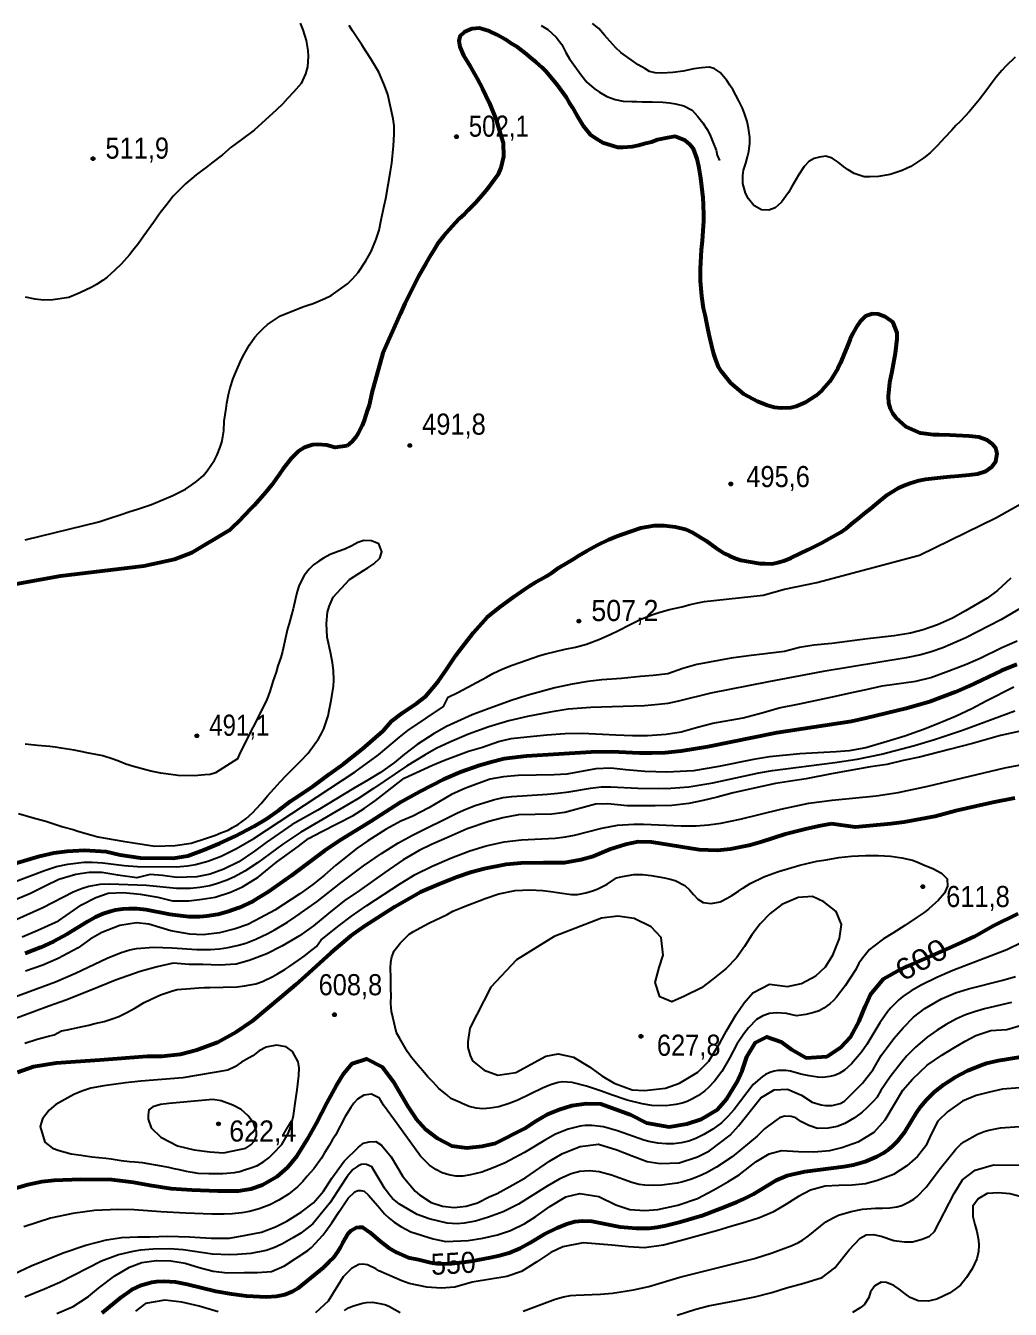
# Model space of a CAD drawing. Header units: metres. Extents: x 547833 to 556102, y 1844799 to 1850994.
# Drawn here: x 549873 to 550665, y 1848477 to 1849510 of the extents above; entities that cross this region are included whole.
import ezdxf
from ezdxf.enums import TextEntityAlignment as Align

# ---------------------------------------------------------------- set-up
doc = ezdxf.new("R2010")
doc.units = ezdxf.units.M
doc.header["$LTSCALE"] = 6.8
for name, color, linetype, lineweight in [('1', 7, 'Continuous', 25), ('2', 7, 'Continuous', 53), ('3', 7, 'Continuous', 25), ('5', 7, 'Continuous', 13)]:
    doc.layers.add(name, color=color, linetype=linetype, lineweight=lineweight)
doc.layers.add('4', color=7, linetype='Continuous')

msp = doc.modelspace()

# ---------------------------------------------------------------- hatches: boundary and pattern name
at = {"layer": '5'}
for points in [[(550221.02, 1849421.12, 1), (550218.02, 1849421.12, 1)], [(549928.53, 1849403.44, 1), (549925.53, 1849403.44, 1)], [(550183.46, 1849172.68, 1), (550180.46, 1849172.68, 1)], [(550441.86, 1849141.66, 1), (550438.86, 1849141.66, 1)], [(550319.66, 1849031.33, 1), (550316.66, 1849031.33, 1)], [(550012.11, 1848939.04, 1), (550009.11, 1848939.04, 1)], [(550596.44, 1848817.59, 1), (550593.44, 1848817.59, 1)], [(550122.83, 1848714.57, 1), (550119.83, 1848714.57, 1)], [(550369.59, 1848697.15, 1), (550366.59, 1848697.15, 1)], [(550029.56, 1848626.69, 1), (550026.56, 1848626.69, 1)]]:
    msp.add_hatch(color=256, dxfattribs=at).paths.add_polyline_path(points)

# ---------------------------------------------------------------- linework, layer by layer
at = {"layer": '1'}
for points in [[(550093.65, 1849512.53), (550095.86, 1849507.25), (550098.48, 1849498.6), (550100.02, 1849490.53), (550100.32, 1849485.72), (550099.63, 1849477.38), (550098.03, 1849471.78), (550094.71, 1849463.97), (550088.44, 1849456.95), (550083.66, 1849451.81), (550079.52, 1849447.18), (550074.79, 1849442.76), (550056.85, 1849426.35), (550046.25, 1849418.65), (550038.13, 1849412.83), (550031.2, 1849406.57), (550022.35, 1849399.8), (550018.32, 1849396.61), (550014.26, 1849393.7), (550009.95, 1849390.47), (550001.44, 1849383.17), (549996.62, 1849378.31), (549991.68, 1849373.3), (549986.5, 1849366.69), (549981.2, 1849359.93), (549975.6, 1849352.13), (549967.94, 1849341.37), (549963.69, 1849335.31), (549959.13, 1849329.48), (549956.42, 1849326.02), (549950.03, 1849318.84), (549944.68, 1849313.64), (549941.46, 1849310.82), (549938.53, 1849308.05), (549935.12, 1849305.64), (549929.97, 1849302.31), (549926.12, 1849299.99), (549916.43, 1849295.4), (549907.48, 1849291.75), (549894.6, 1849289.9), (549887.08, 1849289.7), (549880.58, 1849290.48), (549872.57, 1849291.92)], [(550661.64, 1849477.86), (550658.65, 1849474.36), (550653.9, 1849468.95), (550649.99, 1849463.63), (550646.57, 1849458.95), (550640.29, 1849450.92), (550632.21, 1849441.26), (550628.93, 1849437.73), (550624.8, 1849433.1), (550621.46, 1849430.13), (550618.34, 1849426.47), (550612.41, 1849420.2), (550606.88, 1849414.12), (550603.7, 1849411.03), (550600.76, 1849408.25), (550595.72, 1849404.08), (550585.18, 1849397.1), (550578.31, 1849393.85), (550568.57, 1849390.82), (550559.25, 1849388.97), (550552.45, 1849388.72), (550547.74, 1849388.86), (550539.59, 1849391.43), (550534.82, 1849394.41), (550531.2, 1849397.24), (550526.79, 1849400.69), (550521.99, 1849403.95), (550516.98, 1849405.34), (550511.8, 1849404.57), (550507.5, 1849403.62), (550503.25, 1849401.11), (550499.33, 1849397.07), (550494.91, 1849390.13), (550489.38, 1849380.49), (550486.78, 1849376.19), (550481.17, 1849368.39), (550476.16, 1849363.94), (550471.12, 1849362.04), (550465.13, 1849362.17), (550459.01, 1849365.7), (550454.64, 1849371.15), (550452.1, 1849375.68), (550450.02, 1849383.4), (550449.96, 1849389.8), (550450.69, 1849394.3), (550452.45, 1849399.78), (550453.83, 1849404.79), (550454.85, 1849409.33), (550455.75, 1849415.98), (550455.64, 1849420.38), (550454.56, 1849428.08), (550453.63, 1849433.38), (550451.45, 1849439.67), (550449.78, 1849444.02), (550446.79, 1849449.92), (550441.98, 1849459.02), (550439.54, 1849462.71), (550437.1, 1849466.4), (550431.91, 1849472.74), (550427.1, 1849476), (550422.97, 1849477.21), (550416.92, 1849476.62), (550410.62, 1849475.71), (550402.03, 1849473.81), (550393.61, 1849472.79), (550384.84, 1849472.29), (550379.53, 1849472.65), (550375, 1849473.66), (550371.16, 1849475.9), (550365.95, 1849478.97), (550351.8, 1849488.78), (550347.93, 1849492.58), (550343.12, 1849498.12), (550338.86, 1849502.73), (550334.06, 1849508.27), (550329.18, 1849512.09)], [(550669.16, 1849485.18), (550661.64, 1849477.86)], [(550324.18, 1849012.76), (550334.26, 1849016.55), (550343.18, 1849020.48), (550350.05, 1849023.73), (550359.42, 1849028.57), (550367.87, 1849032.87), (550377.67, 1849036.63), (550382.46, 1849038.21), (550391.14, 1849040.54), (550401.11, 1849042.89), (550407.74, 1849044.55), (550412.44, 1849045.69), (550419.11, 1849047.07), (550466.33, 1849052.06), (550483.54, 1849056.88), (550509.69, 1849062.39), (550592.27, 1849084.43), (550654.21, 1849114.74), (550688.63, 1849134.03)], [(550114.86, 1849029.49), (550115.77, 1849038.42), (550117.19, 1849043.15), (550120.42, 1849050.52), (550133.36, 1849064.76), (550144.71, 1849072.12), (550148.31, 1849074.12), (550153.05, 1849077.26), (550157.91, 1849081.84), (550159.54, 1849087.16), (550157.07, 1849093.41), (550151.21, 1849095.97), (550144.93, 1849096.07), (550140.14, 1849094.49), (550135.33, 1849091.91), (550129.83, 1849089.11), (550124.36, 1849087.3), (550117.95, 1849084.96), (550112.49, 1849081.88), (550108.8, 1849079.43), (550104.46, 1849076.49), (550101.03, 1849073.08), (550096.96, 1849067.89), (550093.04, 1849060.29), (550091.25, 1849055.09), (550089.94, 1849049.52), (550088.12, 1849041.05), (550086.7, 1849036.32), (550084.83, 1849029.4), (550083.66, 1849024.99), (550082.52, 1849020.29), (550079.44, 1849006.96), (550078.18, 1849002.11), (550075.88, 1848995.28), (550074.49, 1848990.27), (550071.86, 1848982.69), (550069.59, 1848975.58), (550068.01, 1848970.98), (550066.52, 1848966.81), (550045.28, 1848924.99), (550043.3, 1848920.5), (550025.69, 1848909.12), (550021.32, 1848907.88), (550017.01, 1848907.5), (550008.36, 1848906.7), (549995.5, 1848907.13), (549981.62, 1848909.06), (549973.51, 1848910.44), (549969.54, 1848911.73), (549959.68, 1848914.37), (549953.48, 1848916.18), (549948.37, 1848918.41), (549943.33, 1848920.08), (549935.03, 1848922.77), (549927.86, 1848924.32), (549923.52, 1848924.93), (549917.23, 1848926.3), (549911.97, 1848927.37), (549901.53, 1848928.95), (549896.59, 1848929.78), (549892.24, 1848930.39), (549882.47, 1848931.19), (549872.49, 1848932.4)], [(550665.78, 1849065.85), (550655.12, 1849055.81), (550646.71, 1849049.83), (550629.41, 1849039.64), (550618.76, 1849033.78), (550606.88, 1849028.42), (550595.1, 1849024.38), (550585.11, 1849021.73), (550571.83, 1849019.33), (550571.83, 1849019.33), (550550.3, 1849017.11), (550521.78, 1849013.38), (550507.34, 1849011.89), (550495.82, 1849009.97), (550483.55, 1849006.78), (550454.59, 1849003.4), (550440.59, 1849001.57), (550413.02, 1848996.39), (550401.81, 1848993.07), (550389.77, 1848989), (550377.93, 1848987.56), (550367.84, 1848986.86), (550352.37, 1848985.24), (550336.58, 1848984.11), (550325.26, 1848982.73), (550312.72, 1848980.69), (550298.73, 1848977.68), (550276.12, 1848971.42), (550263.69, 1848967.42), (550243.67, 1848960.3), (550232.32, 1848955.92), (550211.67, 1848946.49), (550201.65, 1848940.84), (550187.83, 1848932.11), (550177.8, 1848924.36), (550169.74, 1848917.64), (550158.32, 1848909.6), (550148.25, 1848903.28), (550136.67, 1848896.53), (550108.12, 1848879.09), (550087.2, 1848867.55), (550066.37, 1848853.14), (550056.91, 1848846.12), (550044.49, 1848837.69), (550032.3, 1848831.64), (550021.29, 1848827.69), (550010.72, 1848825.5), (549994.62, 1848824.85)], [(550682.53, 1849046.8), (550657.69, 1849032.29), (550629.51, 1849017.75), (550610.99, 1849009.84), (550601.75, 1849006.55), (550593.39, 1849004.1), (550581.59, 1849001.67)], [(549867.06, 1848876.53), (549878.15, 1848873.18), (549884.03, 1848871.62), (549889.04, 1848870.23), (549893.93, 1848868.69), (549897.94, 1848867.33), (549902.82, 1848865.78), (549910.93, 1848863.49), (549914.78, 1848862.25), (549925.24, 1848859.39), (549930.84, 1848857.8), (549950.92, 1848854.25), (549976.67, 1848850.21), (549993.08, 1848850.71), (550006, 1848852.7), (550019.07, 1848856.98), (550025.67, 1848858.92), (550029.99, 1848860.87), (550035.83, 1848863.14), (550039.43, 1848865.14), (550044.21, 1848868), (550049.97, 1848872.12), (550055.76, 1848877.24), (550058.51, 1848880.42), (550062.43, 1848884.45), (550067.36, 1848890.75), (550072.76, 1848896.67), (550077.67, 1848901.96), (550082.62, 1848906.98), (550087.68, 1848912.15), (550094.17, 1848918.49), (550100.23, 1848924.92), (550108.51, 1848936.46), (550110.84, 1848940.73), (550112.79, 1848944.53), (550114.28, 1848948.69), (550116.21, 1848955.05), (550117.11, 1848959.43), (550118.57, 1848966.16), (550119.18, 1848970.5), (550120.72, 1848978.95), (550120.98, 1848983.82), (550120.62, 1848991.46), (550119.71, 1848997.76), (550118.42, 1849004.86), (550115.51, 1849018.32), (550114.86, 1849029.49)], [(549847.09, 1848815.34), (549887.95, 1848830.67), (549897.67, 1848833.75), (549906.67, 1848835.71), (549919.65, 1848837.23), (549926.23, 1848837.39), (549935.06, 1848836.88), (549952.19, 1848834.62), (549962.8, 1848833.8), (549994.24, 1848833.54), (550003.13, 1848834.34), (550009.55, 1848835.46), (550019.46, 1848838.12), (550030.08, 1848842.2), (550042.55, 1848848.29), (550056.36, 1848856.35), (550138.01, 1848910.01), (550156.89, 1848923.7), (550173.68, 1848937.95), (550180.51, 1848943.3), (550209.04, 1848962.68), (550212.77, 1848970.05), (550220.57, 1848973.84), (550243.7, 1848986.19), (550248.76, 1848989.08), (550256.99, 1848992.79), (550264.3, 1848995.95), (550270.46, 1848997.98), (550286.73, 1849003.52), (550291.39, 1849004.94), (550307.03, 1849008.69), (550315.38, 1849010.27), (550324.18, 1849012.76)], [(550373.36, 1848939.23), (550388.49, 1848940.42), (550400.55, 1848942.14), (550413.53, 1848945.94), (550426.06, 1848949.16), (550450.35, 1848953.41), (550466.53, 1848957.73), (550479.26, 1848961.49), (550495.82, 1848964.81), (550524.58, 1848970.91), (550537.92, 1848973.96), (550549.4, 1848976.14), (550562.33, 1848979.28), (550589.43, 1848982.96), (550601.48, 1848985.86), (550613.85, 1848990.36), (550629.3, 1848996.42), (550641.22, 1849001.52), (550658.44, 1849010.14), (550670.87, 1849015.3)], [(550581.59, 1849001.67), (550514.74, 1848990.86), (550470.8, 1848982.5), (550424.42, 1848973.38), (550398.43, 1848966.89), (550389.69, 1848965.12), (550382.12, 1848964.09), (550370.9, 1848963.21), (550327.78, 1848961.87), (550309.56, 1848960.31), (550294.88, 1848958.07), (550276.75, 1848954.56), (550261.8, 1848950.99), (550245.71, 1848946.12), (550229.4, 1848940.26), (550214.14, 1848933.97), (550203.31, 1848928.7), (550194.36, 1848923.77), (550179.25, 1848914.66), (550152.92, 1848896.51), (550140.21, 1848888.18), (550094.44, 1848861.56), (550079.86, 1848851.76), (550059.35, 1848836.8), (550049.32, 1848830.13), (550041.04, 1848825.53), (550034.17, 1848822.47), (550026.45, 1848819.81), (550020.95, 1848818.35), (550012.95, 1848816.88), (550005.56, 1848816.17), (549994.1, 1848816.23), (549969.97, 1848818.53), (549940.38, 1848819.64), (549932.45, 1848819.26), (549923.61, 1848817.83), (549917.64, 1848815.89), (549911.19, 1848813.22), (549886.69, 1848800.69), (549855.46, 1848786.61)], [(550668.33, 1848978.18), (550646.06, 1848967), (550634.42, 1848960.75), (550621.2, 1848954.58), (550605.67, 1848948.12), (550595.58, 1848944.16), (550580.43, 1848938.79), (550566.23, 1848934.33), (550549.08, 1848929.37), (550535.54, 1848926.95), (550525.33, 1848926.1), (550515.2, 1848925.65), (550496.04, 1848924.37), (550471.5, 1848922.17), (550458.73, 1848919.84), (550430.83, 1848914.23), (550410.48, 1848910.85), (550388.94, 1848909.8), (550371.14, 1848910.25), (550355.84, 1848911.52), (550343.78, 1848913.06), (550331.85, 1848912.39), (550308.34, 1848908.23), (550298.24, 1848907.53), (550269.31, 1848907.15), (550257.56, 1848906.11), (550246.59, 1848904), (550237.06, 1848900.75), (550226.2, 1848896.69), (550215.57, 1848891.75), (550197.42, 1848881.06), (550184.52, 1848874.4), (550174.72, 1848870.21), (550162.97, 1848863.82), (550148.18, 1848854.46), (550139.62, 1848848.59), (550122.48, 1848835.02), (550113.28, 1848826.86), (550104, 1848819.46), (550093.43, 1848811.91), (550073.36, 1848798.77), (550061.97, 1848792.56), (550051.78, 1848787.28), (550041.4, 1848783.54), (550028.73, 1848780.43), (550015.61, 1848778.84), (550004.84, 1848779.36), (549989.76, 1848782.1), (549972.01, 1848787.38), (549961.96, 1848788.51), (549948.53, 1848786.23), (549934.19, 1848780.7), (549924.8, 1848775.25), (549915.05, 1848768.46), (549899, 1848759.85), (549886.75, 1848754.32), (549872.72, 1848749.48)], [(549854, 1848725.29), (549896.96, 1848741.02), (549913.07, 1848747.9), (549938.34, 1848760.12), (549949.71, 1848764.68), (549956.6, 1848766.71), (549962.09, 1848767.93), (549975.6, 1848768.94), (549990.65, 1848768.35), (550010.73, 1848767.04), (550021.72, 1848767.09), (550028.8, 1848767.64), (550035.82, 1848768.52), (550044.22, 1848770.4), (550050.04, 1848772.18), (550058.18, 1848775.35), (550067.65, 1848779.84), (550073.68, 1848783.08), (550083.52, 1848788.95), (550090.34, 1848793.46), (550107.33, 1848805.67), (550126.48, 1848820.67), (550144.71, 1848834.3), (550159.18, 1848844.4), (550172.36, 1848852.64), (550184.31, 1848859.16), (550220.3, 1848876.89), (550227.25, 1848879.96), (550234.7, 1848882.79), (550249.35, 1848887.48), (550257.16, 1848889.25), (550264.06, 1848890.24), (550292.79, 1848891.96), (550301.1, 1848892.72), (550310.11, 1848893.87), (550327.35, 1848896.82), (550335.97, 1848897.83), (550343.77, 1848898.04), (550365.53, 1848896.78), (550381.84, 1848896.52), (550392.04, 1848896.82), (550406.63, 1848898.06), (550425.93, 1848901.28), (550463.04, 1848909.12), (550473.94, 1848911.1), (550524.22, 1848917.51), (550542.24, 1848920.26), (550561.82, 1848924.15), (550588.33, 1848931.16), (550604.38, 1848936.1), (550626.77, 1848943.64), (550669.05, 1848958.97)], [(550672.18, 1848942.34), (550657.42, 1848939.24), (550634.85, 1848932.71), (550616.09, 1848928.09), (550592.31, 1848921.81), (550579.2, 1848919.04), (550565.87, 1848915.98), (550552.78, 1848914.13), (550521.36, 1848908.49), (550500.96, 1848904.45), (550486.73, 1848902.33), (550476.5, 1848900.56), (550465.42, 1848898.3), (550442.43, 1848893.03), (550429.42, 1848889.5), (550418.11, 1848886.95), (550406.52, 1848884.63), (550393.02, 1848882.86), (550379.46, 1848882.78), (550356.91, 1848882.52), (550341.55, 1848884.31), (550331.42, 1848883.86), (550306.91, 1848877.23), (550296.36, 1848875.95), (550269.55, 1848875.3), (550256.78, 1848872.97), (550245.53, 1848869.91), (550228.1, 1848864.01), (550213.71, 1848857.82), (550199.61, 1848851.41), (550189.61, 1848846.67), (550176.81, 1848839.24), (550161.86, 1848829.07), (550141.57, 1848814.47), (550129.26, 1848806.19), (550116.77, 1848796.19), (550104.57, 1848785.96), (550093.15, 1848777.92), (550079.12, 1848769.82), (550066.96, 1848763.51), (550052.74, 1848758.13), (550042.38, 1848755.3), (550028.9, 1848754.45), (550015.39, 1848755.03), (550004.32, 1848754.86), (549991.65, 1848755.93), (549978.8, 1848753.2), (549965.05, 1848749.31), (549945, 1848742.44), (549926.1, 1848734.66), (549905.06, 1848726.23), (549891.55, 1848721.46), (549856.82, 1848708.63)], [(549870.11, 1848777.36), (549882.54, 1848782.52), (549899.12, 1848790.02), (549917.76, 1848803.11), (549929.32, 1848808.96), (549939.22, 1848812.38), (549951.18, 1848812.79), (549965.04, 1848811.47), (549979.29, 1848809.15), (549990.89, 1848806.12), (550004.05, 1848806.28), (550015, 1848807.48), (550025.37, 1848809.13), (550037.66, 1848813.24), (550047.47, 1848817.43), (550059.84, 1848825.2), (550074.83, 1848837.2), (550092.21, 1848849.88), (550100.45, 1848856.23), (550111.09, 1848862.09), (550136.44, 1848874.83), (550145.28, 1848880.47), (550154.4, 1848887.06), (550177.43, 1848904.87), (550200.31, 1848915.35), (550210, 1848919.4), (550229.21, 1848926.69), (550240.46, 1848929.75), (550253.35, 1848934.32), (550263.63, 1848936.74), (550276.23, 1848938.27), (550292.36, 1848939.84), (550307.12, 1848940.85), (550320.8, 1848941.07), (550347.97, 1848939.81), (550361.34, 1848939.34), (550373.36, 1848939.23)], [(550199.93, 1848834.14), (550215.67, 1848840.84), (550230.41, 1848846.37), (550243.53, 1848850.36), (550258.03, 1848853.69), (550271.82, 1848855.4), (550299.11, 1848856.74), (550307.38, 1848857.59), (550314.62, 1848858.94), (550336.59, 1848864.79), (550349.28, 1848867.04), (550362.43, 1848867.8), (550370.21, 1848867.9), (550400.51, 1848866.6), (550412.65, 1848866.61), (550422.49, 1848867.24), (550432.36, 1848868.65), (550448.05, 1848871.89), (550480.71, 1848880.06), (550503.08, 1848884.74), (550522.05, 1848887.31), (550557.49, 1848890.79), (550575.01, 1848893.4), (550599.11, 1848898.38), (550661.04, 1848913.35), (550676.45, 1848916.17)], [(549872.09, 1848691.76), (549882.17, 1848694.96), (549891.29, 1848697.42), (549895.82, 1848698.46), (549901.78, 1848701.52), (549906.16, 1848702.37), (549910.05, 1848703.32), (549914.88, 1848704.39), (549923.78, 1848706.27), (549928.44, 1848707.48), (549936.08, 1848709.21), (549943.33, 1848711.53), (549947.77, 1848713.19), (549954.27, 1848716.38), (549960.73, 1848719.89), (549968.34, 1848724.5), (549973.34, 1848726.86), (549981.38, 1848730.56), (549990.31, 1848733.57), (549994.65, 1848734.74), (550005.42, 1848735.73), (550012.09, 1848736.22), (550016.55, 1848736.44), (550021.18, 1848736.52), (550031.89, 1848736.7), (550043.06, 1848737.09), (550049.06, 1848737.82), (550058, 1848739.39), (550063.53, 1848741.34), (550071.71, 1848745.22), (550075.44, 1848747.43), (550081.41, 1848751.04), (550085.42, 1848753.61), (550092.36, 1848758.46), (550096.93, 1848761.73), (550103.52, 1848766.86), (550106.9, 1848769.35), (550110.58, 1848774.74), (550125.13, 1848786.45), (550134.97, 1848793.92), (550147.39, 1848802.55), (550174.47, 1848820.11), (550186.39, 1848827.26), (550199.93, 1848834.14)], [(550395.49, 1848822.53), (550403.5, 1848818.54), (550407.12, 1848815.13), (550410.32, 1848811.19), (550413.98, 1848807.47), (550418.15, 1848804.78), (550424.66, 1848803.96), (550431.84, 1848805.48), (550437.57, 1848808.42), (550441.17, 1848810.45), (550446.5, 1848813.99), (550450.2, 1848816.52), (550455.99, 1848820.26), (550467.04, 1848825.61), (550474.11, 1848828.07), (550478.87, 1848829.77), (550495.85, 1848835.03), (550509.72, 1848838.16), (550517.12, 1848839.22), (550527.33, 1848840.94), (550537.61, 1848842.03), (550548.73, 1848842.74), (550559.3, 1848842.74), (550568.83, 1848842.13), (550577.97, 1848840.68), (550586.53, 1848838.84), (550591.39, 1848837.03), (550595.45, 1848835.28), (550603.03, 1848832.19), (550609.88, 1848828.54), (550614.46, 1848823.81), (550614.84, 1848818.09), (550612.33, 1848812.34), (550607.26, 1848806.6), (550602.63, 1848802.51), (550599.47, 1848799.56), (550596.12, 1848796.75), (550590.33, 1848793.01), (550580.56, 1848786.38), (550570.9, 1848780.24), (550563.29, 1848775.63), (550555.52, 1848769.72), (550552.17, 1848766.91), (550547.7, 1848761.56), (550543.57, 1848755.93), (550540.99, 1848750.82), (550532.36, 1848737.85)], [(549994.62, 1848824.85), (549983.03, 1848826.7), (549973.04, 1848827.32), (549962.28, 1848824.58), (549947, 1848826.77), (549934.21, 1848828.87), (549923.88, 1848829.05), (549913.11, 1848827.48), (549899.64, 1848823.36), (549889.16, 1848818.31), (549876.74, 1848811.97), (549859.47, 1848804.78)], [(550532.36, 1848737.85), (550525.49, 1848728.65), (550523.08, 1848725.9), (550520.09, 1848723.25), (550515.22, 1848719.9), (550511.4, 1848717.76), (550507.19, 1848716.21), (550500.75, 1848714.66), (550493.31, 1848713.74), (550485.21, 1848715.46), (550477.58, 1848716.15), (550471.63, 1848715.49), (550466.07, 1848713.53), (550461.2, 1848710.62), (550454.52, 1848703.97), (550450.78, 1848699.29), (550445.35, 1848690.97), (550439.42, 1848679.57), (550433.19, 1848668.9), (550427.2, 1848660.96), (550422.56, 1848656.05), (550419.39, 1848653.3), (550414.28, 1848649.59), (550408.98, 1848646.51), (550405.19, 1848644.8), (550401.26, 1848643.44), (550396.05, 1848642.2), (550388.12, 1848641.22), (550376.81, 1848641.63), (550369.14, 1848642.77), (550356.91, 1848645.79), (550343.64, 1848650.31), (550336.3, 1848653.14), (550324.24, 1848657.07), (550312.65, 1848659.92), (550304.83, 1848660.43), (550301.37, 1848660.05), (550295.18, 1848658.26), (550288.92, 1848655.56), (550268.9, 1848645.82), (550261.89, 1848643.13), (550253.6, 1848640.54), (550246.66, 1848639.26), (550240.76, 1848638.9), (550235.44, 1848639.36), (550229.74, 1848640.82), (550224.24, 1848643.04), (550222.65, 1848643.95), (550215.14, 1848647.02), (550211.87, 1848650.14), (550205.5, 1848655.14), (550200.88, 1848660.18), (550196.31, 1848664.91), (550192.4, 1848669.4), (550188.66, 1848673.75), (550183.4, 1848680.16), (550180.12, 1848684.73), (550173.87, 1848695.34), (550171.22, 1848699.99), (550167.22, 1848717.12), (550166.77, 1848723.47), (550166.91, 1848730.22), (550166.83, 1848734.85), (550166.77, 1848740.61), (550166.77, 1848744.62), (550166.51, 1848751.96), (550166.71, 1848756.94), (550167.47, 1848761.2), (550169.46, 1848765.93), (550174.14, 1848772.26), (550181.62, 1848779.26), (550185.04, 1848781.44), (550193.28, 1848786.12), (550197.96, 1848788.45), (550206.87, 1848792.9), (550212.19, 1848795.3), (550216.69, 1848797.77), (550223.23, 1848800.65), (550227.81, 1848802.49), (550237.93, 1848806.28), (550242.68, 1848807.98), (550253.6, 1848811.71), (550266.89, 1848814.44), (550278.51, 1848815.05), (550289.16, 1848814.42), (550295.66, 1848813.61), (550302.84, 1848812.56), (550312.12, 1848811.28), (550317.07, 1848811.4), (550323.66, 1848812.52), (550329.05, 1848814.3), (550332.91, 1848815.57), (550340.91, 1848819.58), (550348.44, 1848824.82), (550353.28, 1848825.89), (550362.22, 1848827.46), (550369.28, 1848827.35), (550376.41, 1848826.62), (550386.9, 1848824.69), (550391.51, 1848823.65), (550395.49, 1848822.53)], [(550674.72, 1848772.59), (550662.58, 1848766.72), (550619.11, 1848750.08), (550606.12, 1848744.41), (550593.52, 1848738.35), (550585.6, 1848733.82), (550578.86, 1848729.25), (550575.54, 1848726.52), (550569.03, 1848719.89), (550566.55, 1848716.97), (550560.39, 1848707.89), (550549.81, 1848690.57), (550545.55, 1848684.32), (550537.68, 1848675.07), (550531.85, 1848669.95), (550527.49, 1848667.29), (550523.96, 1848665.75), (550520.11, 1848664.71), (550514.5, 1848664.11), (550510.36, 1848664.24), (550503.43, 1848665.24), (550496.82, 1848666.77), (550488.58, 1848669.19), (550484.64, 1848669.69), (550478.35, 1848669.69), (550475.23, 1848669.16), (550471.72, 1848667.98), (550468.34, 1848666.39), (550465.6, 1848664.63), (550458.43, 1848658.34), (550443.17, 1848638.28), (550438.09, 1848632.59), (550432.97, 1848627.63), (550425.95, 1848622.44), (550418.7, 1848618.04), (550412.17, 1848614.99), (550406.56, 1848612.92), (550400.37, 1848611.49), (550394.66, 1848610.67), (550388.43, 1848610.54), (550381.59, 1848611.13), (550374.52, 1848612.44), (550370.42, 1848613.59), (550349.08, 1848621.2), (550337.83, 1848624.32), (550328.67, 1848625.46), (550323.07, 1848625.45), (550319.12, 1848624.97), (550309.56, 1848622.52), (550299.21, 1848618.3), (550291.24, 1848613.93), (550274.29, 1848603.71), (550266.4, 1848599.41), (550258.68, 1848595.44), (550249.03, 1848591.27), (550239.92, 1848587.97), (550230.76, 1848585.57), (550224.83, 1848584.74), (550219.05, 1848584.75), (550213.53, 1848585.59), (550208.2, 1848587.32), (550203.05, 1848589.93), (550198, 1848593.6), (550190.56, 1848600.67), (550171.73, 1848626.78), (550160.98, 1848641.85)], [(549863.66, 1848506.09), (549877.36, 1848512.58), (549903.13, 1848522.89), (549921.3, 1848529.14), (549937.88, 1848533.38), (549950.31, 1848535.28), (549963.04, 1848535.78), (549973.09, 1848535.82), (549986.99, 1848536.34), (550004.8, 1848535.89), (550022.18, 1848534.61), (550036.78, 1848534.81), (550049.95, 1848537.06), (550062.69, 1848539.65), (550073.92, 1848543.89), (550083.03, 1848548.39), (550094.55, 1848555.66), (550104.46, 1848563.26), (550112.47, 1848572.59), (550119.29, 1848583.08), (550129.11, 1848596.8), (550140.84, 1848607.95), (550144.73, 1848611.19), (550149.27, 1848612.16), (550154.77, 1848612.49), (550159.31, 1848609.57), (550166.94, 1848600.22), (550176.43, 1848584.4), (550186.34, 1848572.68), (550189.75, 1848569.73), (550199.34, 1848563.57), (550208.47, 1848560.37), (550217.6, 1848559.45), (550227.42, 1848560.37), (550236.55, 1848563.11), (550245.91, 1848567.91), (550252.24, 1848570.63), (550264.85, 1848577.52), (550275.35, 1848583.49), (550294.51, 1848596.65), (550304.86, 1848602.74), (550319.17, 1848608.52), (550333.95, 1848610.45), (550348.62, 1848605.7), (550360.95, 1848600.93), (550373.1, 1848596.54), (550383.62, 1848594.81), (550398.81, 1848595.48), (550413.56, 1848600.17), (550423.3, 1848605.04), (550439.86, 1848617.56), (550446.65, 1848625.05), (550464.54, 1848647.58), (550475.23, 1848654.1), (550485.99, 1848654.75), (550497.28, 1848649.86), (550505.93, 1848644.25), (550513.03, 1848641.93), (550516.51, 1848641.59), (550522.08, 1848641.59), (550524.16, 1848641.93), (550528.34, 1848642.98), (550531.81, 1848645.07), (550546.39, 1848659.35), (550555.09, 1848670.45), (550561.56, 1848681.68), (550571.63, 1848695.44), (550579.07, 1848704.04), (550587.43, 1848712.63), (550596.52, 1848719.47), (550609.92, 1848727.37), (550621.35, 1848732.15), (550631.64, 1848735.49), (550659.28, 1848742.24), (550669.61, 1848745.32)], [(550666.28, 1848724.42), (550644.57, 1848719.16), (550636.57, 1848716.92), (550629.42, 1848714.47), (550622.13, 1848711.2), (550613.71, 1848706.71), (550606.38, 1848702.17), (550598.35, 1848696.38), (550588.69, 1848688.12), (550581.94, 1848681.15), (550577.22, 1848675.67), (550568.74, 1848664.49), (550561.07, 1848653.68), (550557.97, 1848647.93), (550554.98, 1848644.84), (550549.56, 1848639.38), (550546.12, 1848636.08), (550540.08, 1848631.66), (550532.16, 1848627.01), (550525.9, 1848624.49), (550518.67, 1848623.29), (550510.21, 1848623.07), (550503.2, 1848625.42), (550496.88, 1848628.66), (550492.85, 1848631.53), (550488.87, 1848632.65), (550483.7, 1848632.98), (550479.71, 1848631.54), (550475.88, 1848628.83), (550467.48, 1848622.79), (550461.56, 1848616.88), (550441.45, 1848600.32), (550428.8, 1848591.83), (550420.85, 1848587.34), (550415.05, 1848584.52), (550408.7, 1848582.11), (550401.78, 1848580.11), (550397.35, 1848579.09), (550384.8, 1848577.37), (550378.44, 1848577.15), (550371.22, 1848577.37), (550366.73, 1848578.05), (550360.85, 1848579.51), (550344.25, 1848585.49), (550334.53, 1848588.16), (550326.56, 1848588.89), (550318.75, 1848588.3), (550312.02, 1848586.54), (550302.73, 1848582.47), (550292.53, 1848576.51), (550269.6, 1848562.22), (550257.2, 1848556.04), (550245.44, 1848551.57), (550234.92, 1848548.48), (550225.67, 1848546.76), (550220.05, 1848546.3), (550212.04, 1848546.69), (550197.51, 1848550.3), (550187.92, 1848553.73), (550173.7, 1848562.18), (550168.04, 1848566.62), (550165.54, 1848570), (550161.73, 1848574.99), (550158.95, 1848579.45), (550153.44, 1848588.92), (550151.39, 1848592.12), (550147.28, 1848593.95), (550145.68, 1848594.17), (550142.94, 1848593.95), (550140.2, 1848592.58), (550136.05, 1848589.97), (550131.61, 1848584.3)], [(549897.82, 1848473.98), (549911.09, 1848479.64), (549923.29, 1848487.77), (549931.35, 1848494.5), (549944.64, 1848504.33), (549956.45, 1848511.38), (549966.43, 1848515.2), (549978.12, 1848516.75), (549989.62, 1848516.58), (550001.09, 1848514.58), (550012.61, 1848511.15), (550023.68, 1848508.06), (550035.32, 1848506.86), (550048.59, 1848507.17), (550059.18, 1848507.01), (550070.68, 1848508.02), (550081.22, 1848512.56), (550099.92, 1848524.73), (550102.99, 1848527.22), (550112.04, 1848537.08), (550114.36, 1848540.4), (550119.31, 1848547.09), (550125.54, 1848556.49), (550132.44, 1848566.98), (550137.69, 1848572.01), (550140.2, 1848573.15), (550142.48, 1848573.15), (550145.22, 1848572.47), (550148.42, 1848569.72), (550156.26, 1848560.71), (550161.52, 1848554.3), (550165.32, 1848550.75), (550169.53, 1848547.74), (550174.76, 1848544.21), (550182.81, 1848539.9), (550200.71, 1848534.09), (550210.98, 1848532.03), (550228.87, 1848532.84), (550240.9, 1848534.82), (550252.61, 1848537.29), (550263.13, 1848540.92), (550274.72, 1848546.5), (550283.42, 1848552.26), (550294.85, 1848560.3), (550307.62, 1848567.99), (550318.9, 1848570.79), (550334.2, 1848568.34), (550347.95, 1848561.53), (550359.24, 1848557.81), (550371.1, 1848556.9), (550381.68, 1848557.92), (550397.84, 1848561.32), (550413.5, 1848566.75), (550426.62, 1848573.69), (550438.12, 1848580.05), (550447.22, 1848585.72), (550460.57, 1848596.22), (550471.15, 1848602.59), (550481.25, 1848605.39), (550494.94, 1848604.44), (550507.11, 1848604.22), (550520.03, 1848605.27), (550529.8, 1848607.63), (550543.43, 1848612.54), (550555.83, 1848620.05), (550564.54, 1848629.99), (550572.29, 1848642.55), (550578.76, 1848653.77), (550586.53, 1848662.81), (550598.36, 1848674.04), (550610.32, 1848681.89), (550619.91, 1848687.88), (550628.93, 1848693.15), (550637.75, 1848697.88), (550649.68, 1848701.81), (550662.49, 1848702.71), (550677.13, 1848706.84)], [(550160.98, 1848641.85), (550157.59, 1848647.36), (550151.27, 1848650.6), (550144.96, 1848649.83), (550139.9, 1848646.66), (550137.08, 1848643.43), (550134.63, 1848639.93), (550130.07, 1848632.65), (550122.1, 1848617.75), (550119.41, 1848613.57), (550117.2, 1848609.3), (550113.43, 1848603.4), (550110.91, 1848599.09), (550104.75, 1848590.49), (550099.54, 1848584.68)], [(550690.76, 1848656.96), (550659.06, 1848654.65), (550648.63, 1848652.34), (550638.02, 1848649.48), (550626.96, 1848644.88), (550614.94, 1848636.37), (550607.12, 1848628.76), (550602.03, 1848619.01), (550597.36, 1848609.17), (550590.57, 1848600.52), (550581.98, 1848592.82), (550571.32, 1848586.04), (550558.6, 1848581.1), (550548.87, 1848578.48), (550538.03, 1848577.43), (550527.36, 1848577.18), (550516.35, 1848576.49), (550504.44, 1848573.48), (550494.77, 1848568.26), (550483.25, 1848560.99), (550474.23, 1848555.72), (550463.43, 1848551.14), (550452.5, 1848547.6), (550440.52, 1848544.18), (550429.96, 1848540.81), (550399.51, 1848532.54), (550386.21, 1848529.23), (550370.95, 1848526.99), (550357.94, 1848527.63), (550344.59, 1848529.01), (550321.65, 1848530.92), (550305.31, 1848527.89), (550295.42, 1848523.3), (550284.34, 1848515.69), (550271.86, 1848507.78), (550260.05, 1848503.99), (550232.27, 1848499.45), (550218.4, 1848495.41), (550207.28, 1848494.58), (550195.82, 1848495.41), (550181.53, 1848498.21), (550175.59, 1848500.27), (550157.13, 1848508.45), (550154.65, 1848509.95), (550147.93, 1848513.19), (550144.21, 1848513.69), (550140.97, 1848513.44), (550135.01, 1848510.2), (550128.3, 1848503.72), (550116.29, 1848483.93), (550106.19, 1848474.61)], [(550273.4, 1848475.88), (550298.94, 1848485.61), (550305.74, 1848487.44), (550311.28, 1848488.57), (550315.61, 1848488.99), (550335.53, 1848489.72), (550345.23, 1848490.51), (550362.02, 1848493.27), (550374.29, 1848495.88), (550399.5, 1848503.48), (550459.34, 1848518.46), (550473.73, 1848522.9), (550483.16, 1848526.29), (550489.07, 1848528.65), (550494.77, 1848531.38), (550498.17, 1848533.24), (550502.78, 1848536.32), (550516.77, 1848547.82), (550522.24, 1848550.87), (550527.2, 1848553.18), (550537.34, 1848556.25), (550546.4, 1848558.05), (550556.74, 1848558.9), (550562.59, 1848558.85), (550568.37, 1848559.23), (550574.06, 1848560.02), (550577.96, 1848561.14), (550584.52, 1848564.15), (550587.67, 1848566.14), (550590.39, 1848568.36), (550597.71, 1848575.79), (550609.28, 1848591.11), (550621.42, 1848606.25), (550625.58, 1848610.29), (550628.44, 1848612.58), (550638.96, 1848618.5), (550644.2, 1848620.58), (550648.09, 1848621.74), (550657.52, 1848623.54), (550688.07, 1848625.56)], [(550397.23, 1848472.88), (550412.17, 1848477.69), (550422.42, 1848480.37), (550446.3, 1848484.71), (550459.81, 1848487.4), (550473.34, 1848491), (550485.3, 1848494.67), (550499.31, 1848498.59), (550513.92, 1848502.97), (550524.14, 1848510.75), (550535.54, 1848525.43), (550544.62, 1848534.75), (550549.28, 1848537.31), (550554.87, 1848537.78), (550561.38, 1848536.38), (550571.63, 1848532.88), (550580.24, 1848531.72), (550586.53, 1848531.72), (550589.55, 1848532.65), (550594.44, 1848533.82), (550600.26, 1848536.38), (550604.45, 1848540.11), (550620.19, 1848570.57), (550626.94, 1848581.57), (550637.08, 1848589.46), (550651.95, 1848593.87), (550676.65, 1848593.61)], [(550099.54, 1848584.68), (550095.84, 1848580.22), (550091.55, 1848575.98), (550084.3, 1848570.18), (550076.51, 1848565.22), (550069.25, 1848561.48), (550060.73, 1848558.28), (550052.88, 1848556.24), (550046.77, 1848555.19), (550039.34, 1848554.38), (550032.6, 1848554.09), (550022.68, 1848554.05), (550001.76, 1848554.88), (549981.6, 1848555.81), (549960.08, 1848557.42), (549946.93, 1848557.88), (549928.24, 1848557.01), (549910.76, 1848554.71), (549892.84, 1848550.78), (549871.37, 1848543.91)], [(550131.61, 1848584.3), (550126.63, 1848576.49), (550120.68, 1848567.44), (550118.26, 1848563.62), (550114.76, 1848559.51), (550103.9, 1848546.33), (550094.41, 1848538.84), (550088.53, 1848535.16), (550078.91, 1848529.78), (550072.7, 1848527.04), (550066.48, 1848524.73), (550054.13, 1848522.38), (550043.24, 1848521.48), (550036.9, 1848521.3), (550023.1, 1848521.96), (549999.54, 1848525.32), (549988.49, 1848526.18), (549975.54, 1848526), (549965.29, 1848524.97), (549959.06, 1848523.96), (549947.62, 1848521.31), (549933.84, 1848516.11), (549900.37, 1848499.1), (549888.05, 1848493.57), (549872.13, 1848487.27)], [(550678.49, 1848566.94), (550665.11, 1848570.28), (550655.86, 1848571.24), (550646.63, 1848570.76), (550639.48, 1848566.36), (550635.08, 1848560.38), (550635.26, 1848552.24), (550636.84, 1848545.86), (550638.34, 1848540.12), (550639.81, 1848533.25), (550640.17, 1848528.97), (550639.8, 1848524.11), (550638.46, 1848518.03), (550634.78, 1848510.05), (550630.18, 1848503.08), (550625.15, 1848497.03), (550620.9, 1848493.79), (550616.33, 1848490.51), (550606.19, 1848485.6), (550599.19, 1848483.94), (550591.28, 1848484.43), (550584.72, 1848486.99), (550580.69, 1848489.87), (550576.05, 1848493.79), (550571.52, 1848496.76), (550565.81, 1848498.95), (550561.45, 1848499.22), (550556.35, 1848496.36), (550552.79, 1848491.44), (550551.39, 1848487.11), (550548.08, 1848481.42), (550544.42, 1848478.57), (550538.45, 1848474.97)], [(550027.65, 1848475.38), (550012.35, 1848479.92), (549998.64, 1848483.22), (549984.85, 1848484.94), (549969.25, 1848482.26), (549961.13, 1848476.05)], [(550129.46, 1848476.55), (550132.68, 1848478.58), (550136.02, 1848480.04), (550143.88, 1848482.4), (550147.25, 1848483.08), (550152.01, 1848483.12), (550159.3, 1848481.92), (550162.68, 1848481), (550165.62, 1848479.7), (550174.2, 1848474.81)]]:
    msp.add_lwpolyline(points, dxfattribs=at)
for points in [[(550471.42, 1848739.26), (550486, 1848737.38), (550497.2, 1848739.78), (550508.87, 1848745.77), (550516.73, 1848753.12), (550522.64, 1848762.45), (550527.8, 1848775.87), (550529.57, 1848787.05), (550525.14, 1848797.74), (550515.33, 1848805.42), (550506.08, 1848809.65), (550494.69, 1848808.79), (550481.41, 1848803.13), (550472.1, 1848796), (550463.97, 1848787.7), (550457.22, 1848778.79), (550451.31, 1848769.46), (550445.1, 1848760.35), (550436.74, 1848751.76), (550426.04, 1848743.15), (550416.7, 1848736.27), (550403.17, 1848729.41), (550393, 1848725.04), (550383.4, 1848728.84), (550379.5, 1848740.5), (550382.62, 1848752.5), (550385.83, 1848762.55), (550384.26, 1848776.59), (550376.42, 1848785.29), (550362.67, 1848792.11), (550349.4, 1848793.89), (550336.42, 1848792.18), (550298.15, 1848777.45), (550267.95, 1848758.74), (550247.22, 1848736.76), (550230.34, 1848703.79), (550228.86, 1848692.8), (550228.86, 1848688.05), (550230.63, 1848681.81), (550232.61, 1848677.5), (550241.76, 1848669.87), (550252.82, 1848665.86), (550267.42, 1848668.16), (550291.56, 1848681.14), (550301.5, 1848683.13), (550313.83, 1848680.45), (550326.65, 1848672.74), (550336.54, 1848665.45), (550346.41, 1848659.34), (550360.89, 1848654.05), (550371, 1848653.58), (550387.87, 1848655.5), (550399.13, 1848659.48), (550413.73, 1848668.3), (550422.82, 1848677.24), (550431.71, 1848692.15), (550436.83, 1848701.65), (550444.65, 1848714.61), (550451.19, 1848724.15), (550458.04, 1848732.29)], [(549965.48, 1848661.04), (549953.3, 1848659.72), (549935.8, 1848657.43), (549925.32, 1848655.36), (549918.07, 1848653.04), (549911.5, 1848650.48), (549897.11, 1848642.32), (549891.75, 1848637.67), (549886.34, 1848630.76), (549884.37, 1848624.6), (549888.15, 1848611.92), (549894.48, 1848607.25), (549899.7, 1848605.16), (549904.49, 1848603.98), (549909.46, 1848602.66), (549917.62, 1848601.41), (549926.09, 1848600.19), (549937.27, 1848599.15), (549941.67, 1848598.56), (549949.69, 1848597.13), (549956.34, 1848596.5), (549960.69, 1848596.22), (549966.71, 1848595.51), (549971.1, 1848594.93), (549981.9, 1848593.03), (549987.82, 1848591.83), (549992.11, 1848590.75), (549996.37, 1848589.98), (550001.97, 1848588.74), (550006.89, 1848587.74), (550011.47, 1848587.01), (550020.32, 1848586.65), (550031.52, 1848586.73), (550041.03, 1848587.56), (550045.1, 1848588.37), (550048.95, 1848589.64), (550053.26, 1848591.13), (550059.55, 1848593.33), (550064.48, 1848596.33), (550068.59, 1848599.4), (550071.72, 1848602.66), (550078.98, 1848610.11), (550084.26, 1848619.4), (550085.93, 1848624.09), (550087.43, 1848628.91), (550088.47, 1848633.52), (550090.37, 1848646.89), (550091.42, 1848654.07), (550092.75, 1848665.6), (550092.97, 1848671.71), (550092.04, 1848676.73), (550087.67, 1848685), (550082.57, 1848688.71), (550074.73, 1848690), (550066.28, 1848688.33), (550060.87, 1848685.43), (550055.57, 1848681.59), (550050.33, 1848678.55), (550046.59, 1848676.33), (550041.12, 1848672.62), (550035.53, 1848669.86), (549999.43, 1848663.63)], [(550023.36, 1848646.35), (549988.19, 1848643.02), (549981.33, 1848642.39), (549975.08, 1848640.52), (549971.96, 1848638.02), (549971.34, 1848633.65), (549971.34, 1848630.52), (549973.83, 1848623.65), (549981.63, 1848615.96), (549995.01, 1848608.97), (550008.32, 1848605.76), (550021.05, 1848604.17), (550031.99, 1848603.28), (550045.04, 1848605.98), (550050.04, 1848607.29), (550053.96, 1848609.9), (550057, 1848612.95), (550058.52, 1848617.3), (550058.52, 1848620.57), (550056.57, 1848626.88), (550052, 1848633.19), (550046.35, 1848638.2), (550039.6, 1848641.68), (550030.25, 1848645.16)]]:
    msp.add_lwpolyline(points, close=True, dxfattribs=at)
at = {"layer": '2'}
for points in [[(550461.77, 1849208.02), (550450.96, 1849213.92), (550440.44, 1849222.73), (550432.9, 1849232.07), (550430.51, 1849235.94), (550428.12, 1849242.38), (550426.56, 1849247.32), (550423.63, 1849259.61), (550422.09, 1849265.67), (550420.79, 1849272.4), (550419.94, 1849276.79), (550418.54, 1849283.02), (550417.04, 1849292.77), (550415.9, 1849304.81), (550416.11, 1849314.92), (550416.83, 1849330.07), (550417.57, 1849337.21), (550417.88, 1849341.25), (550418.63, 1849353.51), (550418.59, 1849357.83), (550418.46, 1849366.79), (550418.16, 1849371.88), (550417.05, 1849381.03), (550416.39, 1849387.84), (550414.74, 1849397.41), (550413.38, 1849403.33), (550410.32, 1849411.45), (550407.51, 1849414.79), (550403.75, 1849418.02), (550395.68, 1849421.2), (550389.54, 1849420.3), (550381.27, 1849418.49), (550376.51, 1849416.79), (550370.76, 1849415.3), (550366.11, 1849414.09), (550360.95, 1849412.98), (550353.65, 1849412.42), (550349.47, 1849412.55), (550337.5, 1849416.22), (550331.28, 1849419.95), (550327.77, 1849422.41), (550321.98, 1849429.23), (550316.73, 1849438.21), (550313.26, 1849444.35), (550310.69, 1849448.37), (550308.26, 1849452.56), (550300.95, 1849462.56), (550291.78, 1849473.46), (550288.66, 1849476.77), (550283.8, 1849481.14), (550280.08, 1849484.05), (550275.97, 1849487.56), (550268.58, 1849493.07), (550263.56, 1849496.14), (550259.17, 1849499.29), (550252.46, 1849503.13), (550246.18, 1849506.05), (550238.04, 1849508.42), (550232, 1849508.01), (550225.78, 1849505.17), (550222.61, 1849502.22), (550221.5, 1849498.24), (550222.25, 1849493.37), (550225.34, 1849486.38), (550230.77, 1849477.27)], [(550230.77, 1849477.27), (550236.24, 1849467.84), (550240.57, 1849459.87), (550245.78, 1849448.65), (550251.47, 1849434.77), (550255.94, 1849420.41), (550257.1, 1849416.07), (550257.46, 1849405.22), (550255.38, 1849396), (550252.83, 1849390.56), (550249.68, 1849386.18), (550244.45, 1849379.13), (550241.5, 1849375.73), (550234.77, 1849367.87), (550228.79, 1849361.7), (550225.94, 1849358.79), (550221.76, 1849354.92), (550216.24, 1849348.96), (550209.47, 1849341.41), (550204.33, 1849334.86), (550201.68, 1849330.37), (550198.84, 1849326.02), (550194.87, 1849319.13), (550188.9, 1849308.96), (550182.74, 1849296.36), (550178.13, 1849286.83), (550174.45, 1849278.85), (550160.21, 1849246.97), (550151.49, 1849214.94), (550149.29, 1849205.17), (550147.75, 1849200.63), (550145.56, 1849193.43), (550143.56, 1849188.68), (550140.44, 1849182.5), (550138.28, 1849179.01), (550135.49, 1849175.45), (550131.53, 1849172.23)], [(550608.08, 1849181.1), (550603.58, 1849181.19), (550592.99, 1849182.63), (550581.49, 1849187.64), (550573.41, 1849194.83), (550570.74, 1849198.35), (550568.84, 1849202.12), (550567.64, 1849206.78), (550567.3, 1849212.19), (550568.35, 1849223.37), (550570.15, 1849232.24), (550573.02, 1849246.84), (550574.35, 1849258.37), (550574.4, 1849263.19), (550570.98, 1849271.58), (550564.65, 1849276.26), (550559.11, 1849278.31), (550554.44, 1849278.54), (550548.73, 1849276.73), (550544.46, 1849272.36), (550542.14, 1849269.04), (550538.72, 1849262.86), (550536.56, 1849258.27), (550533.85, 1849251.53), (550531.76, 1849246.31), (550528.64, 1849239.05), (550526.47, 1849234.46), (550520.05, 1849224.07), (550514.01, 1849217.09), (550508.78, 1849212.61), (550500.62, 1849207.29), (550493, 1849204.13), (550488.83, 1849202.82), (550481, 1849202.67), (550475.48, 1849203.28), (550469.17, 1849205.08), (550461.77, 1849208.02)], [(550283.22, 1849062.52), (550287.72, 1849064.99), (550291.46, 1849067.21), (550296.24, 1849070.03), (550301.68, 1849074.05), (550313.62, 1849081.27), (550318.08, 1849084.06), (550324.51, 1849087.88), (550333.38, 1849092.64), (550342.15, 1849096.91), (550348.55, 1849099.61), (550352.4, 1849100.88), (550367.9, 1849106.44), (550378.74, 1849108.24), (550386.75, 1849108.25), (550395.99, 1849107.29), (550403.78, 1849105.19), (550410.2, 1849102.45), (550420.41, 1849096.16), (550428.34, 1849090.24), (550431.98, 1849087.95), (550435.3, 1849085.64), (550439.22, 1849083.71), (550444.44, 1849081.62), (550448.6, 1849080.36), (550463.97, 1849077.74), (550467.98, 1849077.75), (550473.46, 1849077.45), (550478.29, 1849078.52), (550483.09, 1849079.91), (550488.9, 1849082.21), (550502.98, 1849088.89), (550513.54, 1849094.33), (550519.86, 1849097.66), (550528.83, 1849102.92), (550533.4, 1849106.2), (550538.8, 1849110.54), (550543.78, 1849114.35), (550547.4, 1849117.51), (550553.26, 1849122.06), (550556.88, 1849125.23), (550566.35, 1849132.94), (550570.96, 1849135.91), (550575.29, 1849138.51), (550580.92, 1849140.96), (550584.77, 1849142.23), (550591.7, 1849144.51), (550597.16, 1849145.66), (550611.72, 1849147.1), (550617.27, 1849147.62), (550623.94, 1849148.11), (550632.32, 1849148.96), (550639.09, 1849149.95), (550645.57, 1849152.01), (550650.59, 1849155.51), (550653.6, 1849159.72), (550654.73, 1849166.26), (550653.74, 1849170.47), (550651.11, 1849173.67), (550646.86, 1849177), (550640.16, 1849179.39), (550632.21, 1849180.19), (550621.74, 1849180.68), (550616.75, 1849180.87), (550608.08, 1849181.1)], [(550131.53, 1849172.23), (550122.01, 1849171.07), (550115.17, 1849172.98), (550108.02, 1849173.41), (550103.72, 1849173.04), (550097.34, 1849171.14), (550092.11, 1849167.77), (550086.51, 1849162.09), (550079.82, 1849153.54), (550076.78, 1849149.31), (550071.04, 1849140.87), (550066.26, 1849135.14), (550062.55, 1849131.14), (550056.76, 1849124.47), (550046.9, 1849114.09), (550036.64, 1849104.3), (550006.7, 1849086.34), (549992.62, 1849080.97), (549967.82, 1849075.61), (549900.78, 1849067.55), (549848.49, 1849058.16)], [(549895.49, 1848844.82), (549906.16, 1848846.24), (549920.29, 1848847.04), (549937.53, 1848845.87), (549948.94, 1848843.21), (549965.17, 1848840.75), (549991.56, 1848840.56), (550003.48, 1848842.4), (550003.48, 1848842.4), (550016.19, 1848847.33), (550029.24, 1848852.7), (550041.49, 1848858.24), (550056.7, 1848866.35), (550066.68, 1848872.26), (550076.69, 1848879.09), (550085.86, 1848886.34), (550104.37, 1848898.37), (550117, 1848908.26), (550128.43, 1848916.31), (550144.04, 1848928.51), (550160.55, 1848943.05), (550167.31, 1848950.79), (550176.03, 1848957.46), (550187.57, 1848965.4), (550194.59, 1848970.55), (550200.63, 1848977.53), (550204.97, 1848982.7), (550211.47, 1848992.46), (550219.09, 1849003.64), (550221.58, 1849006.82), (550233.33, 1849022.19), (550244.34, 1849034.42), (550253.95, 1849042.31), (550266.02, 1849051.14), (550274.14, 1849056.78), (550278.16, 1849059.34), (550283.22, 1849062.52)], [(550670.6, 1848996.43), (550658.09, 1848991.17), (550631.93, 1848978.94), (550621.05, 1848974.2), (550601.13, 1848966.54), (550581.55, 1848960.9), (550549.45, 1848953.14), (550537.63, 1848950.63), (550477.57, 1848941.46), (550421.8, 1848930.14), (550400.46, 1848926.58), (550387.66, 1848925.31), (550376.95, 1848924.91), (550366.83, 1848925), (550344.66, 1848926.05), (550327.87, 1848925.82), (550276.07, 1848922.54), (550264.49, 1848921.4), (550257.95, 1848920.35), (550246.5, 1848917.56), (550238.15, 1848915.12), (550222.92, 1848909.72), (550209.27, 1848903.71), (550189.75, 1848894.04), (550174.78, 1848885.68), (550150.6, 1848869.95), (550125.8, 1848854.64), (550113.29, 1848846.34), (550086.62, 1848826.29), (550068.27, 1848813.44), (550055.88, 1848805.9), (550044.43, 1848800.47), (550036.15, 1848797.55), (550027.38, 1848795.27), (550018.59, 1848793.77), (550012.67, 1848793.31), (550004.15, 1848793.33), (549997.4, 1848794.02), (549988.99, 1848795.25), (549969.83, 1848798.89), (549962.21, 1848799.65), (549955.86, 1848799.81), (549951.07, 1848799.45), (549944.85, 1848798.56), (549941.18, 1848797.66), (549935.24, 1848795.7), (549929.12, 1848792.97), (549922.93, 1848789.59), (549906.11, 1848779.38), (549895.28, 1848773.51), (549884.87, 1848768.74), (549872.5, 1848763.7)], [(550669.04, 1848888.7), (550651.19, 1848885.23), (550638.08, 1848882.46), (550621.57, 1848878.63), (550604.65, 1848873.96), (550579.99, 1848869.53), (550569.08, 1848868.08), (550540.43, 1848865.38), (550521.57, 1848868.05)], [(550521.57, 1848868.05), (550511.19, 1848866.4), (550500.4, 1848863.92), (550484.33, 1848859.74), (550465.47, 1848853.8), (550454.89, 1848850.69), (550440.23, 1848847.73), (550429.51, 1848846.82), (550414.97, 1848847.28), (550376.64, 1848853.33), (550365.9, 1848853.59), (550355.71, 1848851.57), (550343.49, 1848847.87), (550329.59, 1848842), (550319.63, 1848839.09), (550306.6, 1848836.73), (550289.63, 1848836.76), (550271.26, 1848836.48), (550259.51, 1848835.45), (550241.8, 1848831.86), (550231.81, 1848829.21), (550219.88, 1848825.29), (550205.06, 1848819.44), (550190.56, 1848813.11), (550169.93, 1848801.34), (550145.22, 1848785.54), (550134.16, 1848777.68), (550118.41, 1848764.41), (550100.58, 1848747.88), (550089.97, 1848738.5), (550078.03, 1848728.31), (550054.78, 1848709.04), (550042.25, 1848700.47), (550027.33, 1848692.13), (550010.71, 1848686.06), (549997.18, 1848682.46), (549982.34, 1848681.05), (549970.61, 1848680.93), (549932.63, 1848678.01), (549897.25, 1848675.55), (549879.08, 1848672.56), (549866.3, 1848668.14)], [(549846.63, 1848831.18), (549883.93, 1848842.24), (549895.49, 1848844.82)], [(550283.64, 1848629.14), (550292.77, 1848634.56), (550302.24, 1848638.32), (550312.31, 1848641.37), (550323.86, 1848643.03), (550335.77, 1848642.78), (550359.52, 1848634.18), (550372.58, 1848627.67), (550390.73, 1848624.39), (550404.93, 1848626.77), (550416.63, 1848630.41), (550429.63, 1848638.38), (550437.07, 1848646.99), (550445.15, 1848659.98), (550449.6, 1848669.52), (550453.21, 1848680.66), (550460.16, 1848692.21), (550469.27, 1848696.71), (550480.85, 1848692.77), (550489.18, 1848686.47), (550500.96, 1848679.81), (550517.66, 1848680.92), (550528.78, 1848688.27), (550536.99, 1848696.97), (550543.59, 1848709.26), (550548.42, 1848721.07), (550552.73, 1848730.73), (550563.19, 1848743.49), (550577.25, 1848751.33), (550613.47, 1848766.96), (550626.71, 1848772.87), (550636.45, 1848777.58), (550651.62, 1848785.95), (550671.67, 1848796.08)], [(549859.4, 1848573.45), (549874.52, 1848577.89), (549885.83, 1848580.44), (549895.89, 1848581.4), (549917.06, 1848582.28), (549942.17, 1848581.93), (549959.53, 1848579.73), (549972.75, 1848577.29), (549989.89, 1848574.8), (550006.62, 1848573.57), (550027.46, 1848572.84), (550044.03, 1848572.89), (550054.03, 1848574.37), (550063.56, 1848577.61), (550075.14, 1848584.37), (550083.76, 1848591.82), (550091.26, 1848601.08), (550099.56, 1848614.36), (550106.87, 1848627.25), (550115.55, 1848643.97), (550122.91, 1848657.53), (550128.79, 1848667.12), (550135.75, 1848675.4), (550147.04, 1848679.12), (550159.7, 1848672.7), (550168.58, 1848660.85), (550180.55, 1848640.77), (550186.83, 1848630.96), (550194.93, 1848622.28), (550204.13, 1848615.31), (550215.84, 1848609.16), (550227.8, 1848607.48), (550227.8, 1848607.48), (550240.18, 1848608.72), (550250.97, 1848611.21), (550274.35, 1848622.92), (550283.64, 1848629.14)], [(550315.03, 1848548.12), (550321.14, 1848548.67), (550328.61, 1848548.35), (550351.35, 1848543.97), (550364.18, 1848542.69), (550374.6, 1848542.89), (550381.19, 1848543.62), (550387.98, 1848544.83), (550400.04, 1848547.76), (550417.22, 1848553.07), (550432.72, 1848558.84), (550445.52, 1848564.04), (550450.96, 1848566.39), (550458.48, 1848570.25), (550476.87, 1848581.32), (550485.72, 1848585.05), (550489.13, 1848586.08), (550500.01, 1848588.31), (550531.49, 1848592.48), (550539.17, 1848593.83), (550548.53, 1848596.44), (550557.97, 1848600.43), (550562.91, 1848603.22), (550567.63, 1848606.43), (550570.58, 1848608.8), (550574.9, 1848613.02), (550580.82, 1848620.56), (550589.98, 1848635.6), (550593.44, 1848640.69), (550597.81, 1848646.03), (550604.39, 1848652.46), (550611.99, 1848658.35), (550620.98, 1848664.17), (550631.25, 1848669.61), (550641.08, 1848673.8), (550646.28, 1848675.51), (550655.53, 1848677.74), (550683.69, 1848682.28)], [(549934.35, 1848474.73), (549949.59, 1848487.35), (549957.99, 1848493.23), (549965.97, 1848497.03), (549974.4, 1848499.33), (549978.11, 1848499.86), (549984.26, 1848500.18), (549993.4, 1848499.49), (550002.72, 1848497.8), (550025.98, 1848492.13), (550038.5, 1848489.84), (550050.55, 1848488.39), (550066.28, 1848487.64), (550074.71, 1848488.19), (550081.38, 1848489.5), (550087.84, 1848491.96), (550092.25, 1848494.49), (550112.62, 1848511.2), (550117.21, 1848515.6), (550120.93, 1848519.25), (550124.08, 1848523.64), (550126.36, 1848527.28), (550128.15, 1848531.02), (550132.67, 1848538.66), (550134.72, 1848540.94), (550139.06, 1848543.23), (550141.57, 1848543.69), (550144.08, 1848543.46), (550150.02, 1848539.34), (550158.09, 1848532.42), (550165.17, 1848526.87), (550171.71, 1848523.18), (550180.67, 1848519.3), (550189.05, 1848517.59), (550198.77, 1848515.12), (550203.67, 1848514.37), (550209.92, 1848514.06), (550215.91, 1848514.24), (550231.27, 1848516.29), (550246.76, 1848519.05), (550254.14, 1848520.66), (550261.9, 1848522.97), (550270.72, 1848526.73), (550278.53, 1848530.95), (550290.29, 1848537.9), (550300.55, 1848543.13), (550308.38, 1848546.18), (550315.03, 1848548.12)]]:
    msp.add_lwpolyline(points, dxfattribs=at)
at = {"layer": '3'}
for points in [[(549872.31, 1849096.73), (549931.79, 1849111.2), (549940.64, 1849114.05), (549948.84, 1849116.82), (549956.73, 1849119.55), (549962.79, 1849121.41), (549974.09, 1849125.2), (549991.26, 1849132.44), (550001.46, 1849137.39), (550006.51, 1849140.9), (550010.51, 1849143.81), (550015.62, 1849148.13), (550018.83, 1849152.23), (550024.72, 1849160.84), (550026.93, 1849165.14), (550029.42, 1849171.24), (550030.68, 1849175.42), (550031.45, 1849179.71), (550032.32, 1849184.49), (550032.67, 1849192.26), (550034.19, 1849202.28), (550034.78, 1849206.7), (550036.02, 1849213.78), (550037.48, 1849218.96), (550039.95, 1849226.51), (550041.91, 1849231.58), (550046.19, 1849241.45), (550048.69, 1849246.1), (550053.1, 1849253.57), (550057.35, 1849259.72), (550060.18, 1849262.97), (550064.2, 1849267), (550067.39, 1849269.97), (550077.99, 1849276.9), (550095.79, 1849284.21), (550099.81, 1849285.67), (550104.32, 1849287.02), (550109.84, 1849289.3), (550113.68, 1849290.9), (550118.84, 1849293.46), (550131.75, 1849302.6), (550135.92, 1849306.81), (550140.46, 1849311.88), (550146.58, 1849321.16), (550150.82, 1849328.77), (550154.92, 1849338.77), (550157.29, 1849345.83), (550159, 1849354.26), (550161.5, 1849365.52), (550162.71, 1849371.47), (550166.48, 1849393.52), (550167.48, 1849399.93), (550169.03, 1849413.65), (550169.5, 1849423.06), (550169.33, 1849429.8), (550168.63, 1849435.52), (550164.34, 1849454.98), (550161.68, 1849462.24), (550156.98, 1849473.11), (550150.69, 1849483.78), (550146.7, 1849490.07), (550143.36, 1849494.98), (550139.6, 1849500.81), (550135.86, 1849506.32), (550133.24, 1849510.67)], [(550287.8, 1849510.59), (550293.03, 1849507.35), (550299.73, 1849501.24), (550304.49, 1849495.21), (550307.67, 1849488.99), (550310.55, 1849483.86), (550320.44, 1849470.07), (550324.59, 1849465.1), (550330.54, 1849459.86), (550334.6, 1849456.96), (550340.68, 1849453.35), (550347.24, 1849451.09), (550353.86, 1849449.63), (550360.65, 1849449.49), (550364.68, 1849449.5), (550369.38, 1849449.26), (550377.12, 1849449.23), (550385.71, 1849448.83), (550391.08, 1849448.35), (550396, 1849447.66), (550402.49, 1849446.03), (550409.2, 1849442.49), (550413.67, 1849437.56), (550417.85, 1849432.26), (550421.48, 1849426.84), (550423.52, 1849422.77), (550426.19, 1849416.19), (550428.5, 1849410.19), (550429.48, 1849406.31), (550431.28, 1849401.86)]]:
    msp.add_lwpolyline(points, dxfattribs=at)
at = {"layer": '5'}
for centre in [(550219.52, 1849421.12), (549927.03, 1849403.44), (550181.96, 1849172.68), (550440.36, 1849141.66), (550318.16, 1849031.33), (550010.61, 1848939.04), (550594.94, 1848817.59), (550121.33, 1848714.57), (550368.09, 1848697.15), (550028.06, 1848626.69)]:
    msp.add_circle(centre, 1.5, dxfattribs=at)

# ---------------------------------------------------------------- texts
at = {"layer": '4'}
for s, rotation, width, p in [('600', 29.217, 1.15, (550597.92, 1848751.57)), ('550', 3.29, 0.95, (550217.49, 1848506.09))]:
    msp.add_text(s, height=17, rotation=rotation, dxfattribs=dict(at, width=width)).set_placement(p, align=Align.CENTER)
at = {"layer": '5'}
for s, width, p in [('502,1', 0.85, (550229.52, 1849421.12)), ('511,9', 0.9, (549937.03, 1849403.44)), ('491,8', 0.9, (550191.96, 1849181.34)), ('495,6', 0.9, (550452.87, 1849139.14)), ('507,2', 0.95, (550328.16, 1849031.33)), ('491,1', 0.85, (550020.61, 1848939.04)), ('611,8', 0.9, (550613.75, 1848801.21)), ('608,8', 0.9, (550108.6, 1848730.21)), ('627,8', 0.9, (550380.93, 1848681.52)), ('622,4', 0.95, (550036.64, 1848612.47))]:
    msp.add_text(s, height=17, dxfattribs=dict(at, width=width)).set_placement(p)

doc.saveas('drawing.dxf')
